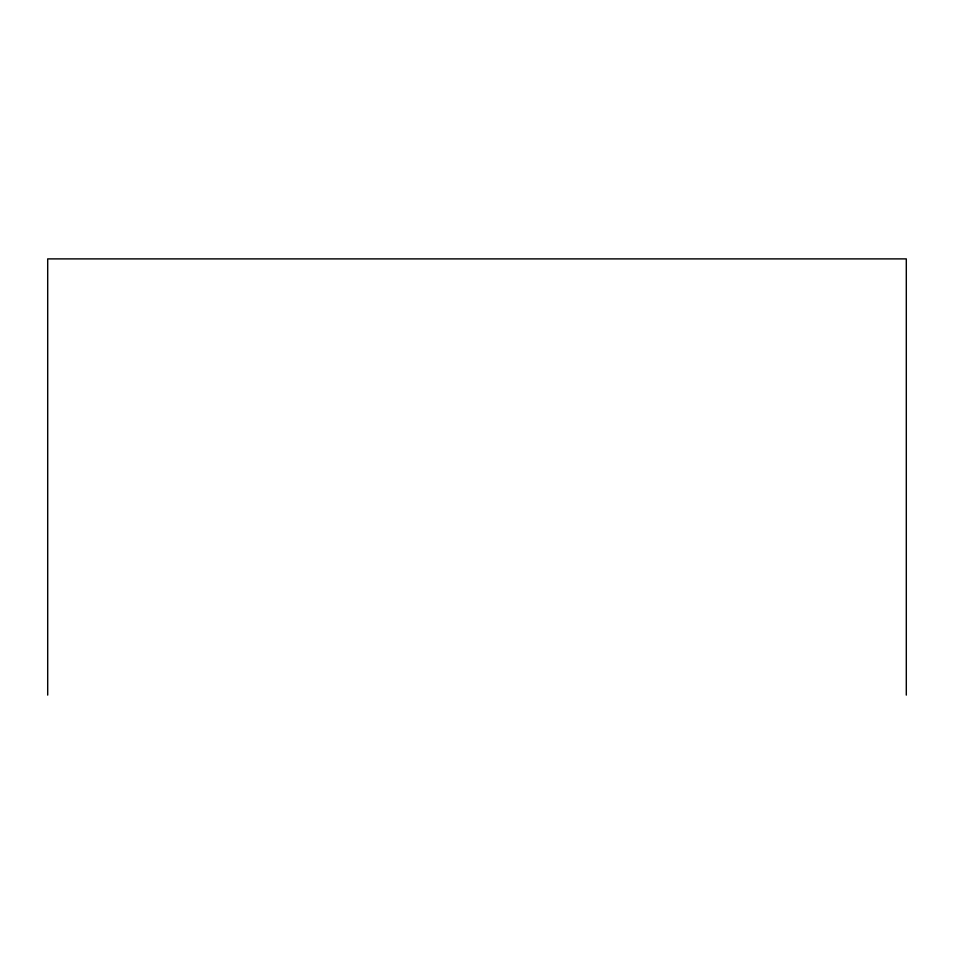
<?xml version="1.0" encoding="UTF-8"?>
<svg xmlns="http://www.w3.org/2000/svg" width="954" height="954" viewBox="0 0 954 954"><rect width="100%" height="100%" fill="white"/><g stroke="black" fill="none" stroke-linecap="round" stroke-linejoin="round"><path stroke-width="1.43" d="M906.3 695.108L906.3 258.892L47.7 258.892L47.7 695.108"/></g></svg>
